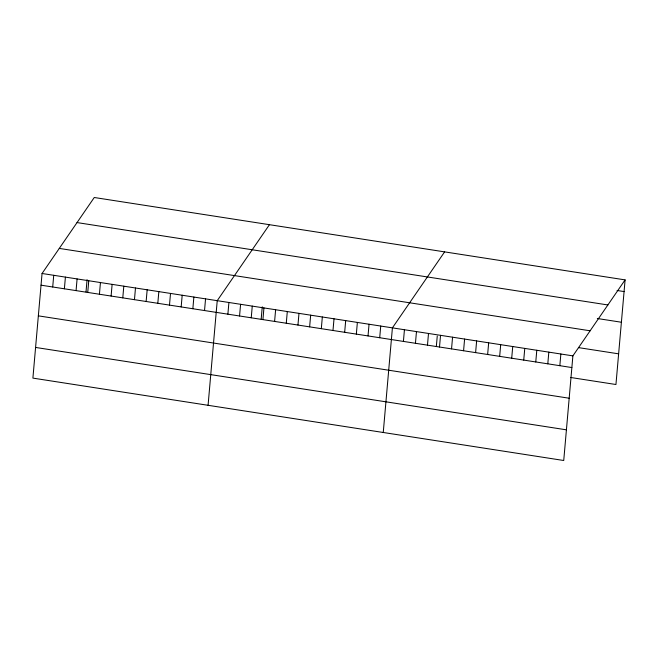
<?xml version="1.0" encoding="UTF-8"?>
<svg xmlns="http://www.w3.org/2000/svg" width="658" height="658" viewBox="0 0 658 658"><rect width="100%" height="100%" fill="white"/><g stroke="black" fill="none" stroke-linecap="round" stroke-linejoin="round"><path stroke-width="0.99" d="M42.054 273.489L32.9 378.111L563.733 460.501L572.888 355.871L625.1 279.889L94.267 197.499L42.054 273.489L572.888 355.871M52.706 286.987L53.734 275.299M64.385 288.796L65.413 277.108M76.065 290.614L77.093 278.926M86.009 291.905L87.078 279.642M87.744 292.423L88.764 280.736M99.424 294.233L100.444 282.545M111.103 296.051L112.123 284.363M122.783 297.86L123.803 286.172M134.462 299.67L135.482 287.99M146.134 301.487L147.162 289.8M157.813 303.297L158.841 291.609M169.493 305.106L170.512 293.427M181.172 306.924L182.192 295.236M192.852 308.734L193.871 297.046M204.531 310.551L205.551 298.864M208.076 405.303L217.23 300.673L269.443 224.691M227.882 314.17L228.91 302.483M239.561 315.988L240.589 304.3M251.241 317.798L252.261 306.11M261.177 319.089L262.254 306.825M262.92 319.607L263.94 307.919M274.6 321.425L275.62 309.737M286.279 323.234L287.299 311.547M297.959 325.044L298.979 313.364M309.638 326.861L310.658 315.174M321.31 328.671L322.338 316.983M332.989 330.481L334.017 318.801M344.669 332.298L345.689 320.611M356.348 334.108L357.368 322.42M368.028 335.925L369.048 324.238M379.707 337.735L380.727 326.047M383.252 432.487L392.407 327.857L444.619 251.874M403.412 341.412L404.44 329.724M415.445 343.279L416.473 331.591M427.478 345.146L428.506 333.458M436.353 346.281L437.249 336.057M439.511 347.013L440.531 335.333M451.544 348.88L452.564 337.2M463.577 350.747L464.597 339.067M475.611 352.622L476.631 340.934M487.644 354.489L488.664 342.802M499.677 356.356L500.697 344.669M511.702 358.223L512.73 346.536M523.735 360.091L524.763 348.403M535.768 361.958L536.796 350.27M547.801 363.825L548.821 352.137M559.835 365.692L560.855 354.004M625.1 279.889L615.946 384.511L570.823 377.511M617.056 290.482L624.08 291.568M77.035 222.577L607.869 304.958M597.332 318.505L621.391 322.239M59.286 248.411L590.119 330.793M578.522 347.621L618.627 353.839M41.035 285.177L571.868 367.559M38.345 315.848L569.186 398.23M35.581 347.44L566.423 429.83"/></g></svg>
